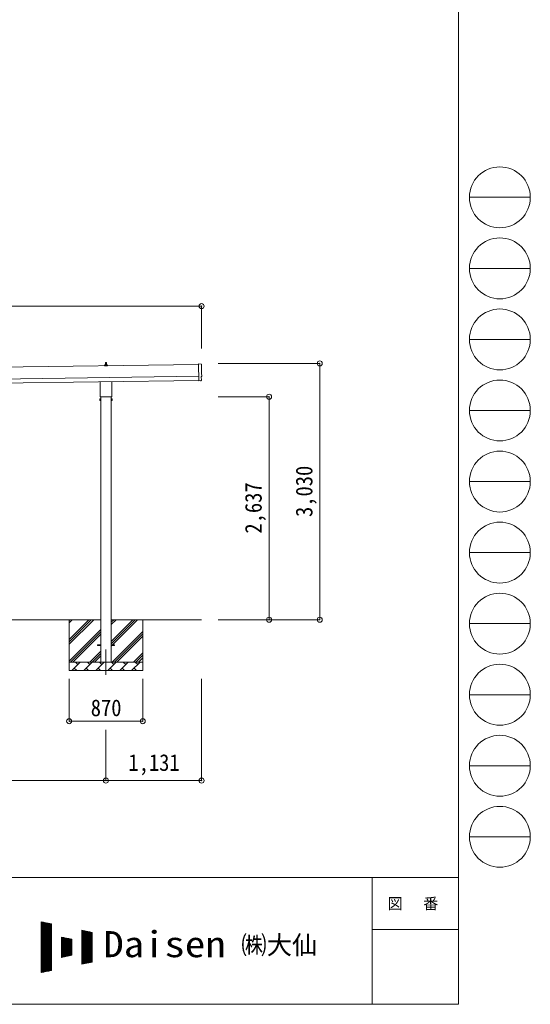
# Model space of a CAD drawing. Units: millimetres at full size, sheet at 1:60. Extents: x -16864 to 16864, y -11640 to 11640.
# Drawn here: x 10827 to 16864, y -11640 to 0 of the extents above; entities that cross this region are included whole.
import ezdxf
from ezdxf.enums import TextEntityAlignment as Align

# ---------------------------------------------------------------- set-up
doc = ezdxf.new("R2010")
doc.units = ezdxf.units.MM
doc.header["$LTSCALE"] = 60
doc.header["$PDMODE"] = 32
doc.header["$PDSIZE"] = 60
doc.linetypes.add('CHAIN1', pattern=[8, 5, -1, 1, -1])
for name, color, linetype, lineweight in [('0-1_Defpoints', 7, 'CHAIN1', 9), ('0-2_TEXT1', 4, 'Continuous', 9), ('0-3_SHAPE', 7, 'Continuous', 9), ('0-8_TABLE1', 6, 'Continuous', 9), ('F-0', 7, 'Continuous', 9)]:
    doc.layers.add(name, color=color, linetype=linetype, lineweight=lineweight)
doc.styles.add('ＭＳ ゴシック', font='')
doc.styles.get('ＭＳ ゴシック').set_extended_font_data('MS Gothic')

msp = doc.modelspace()

# ---------------------------------------------------------------- linework, layer by layer
at = {"layer": '0-1_Defpoints'}
msp.add_line((11847.05, -7443.97), (11847.05, -7792.97), dxfattribs=at)
at = {"layer": '0-2_TEXT1'}
for p, q in [((11841.36, -4077.57), (11842.09, -4054.05)), ((11843.09, -4053.07), (11851.64, -4053.07)), ((11852.64, -4054.05), (11853.36, -4077.57)), ((12942.67, -4069.69), (12945.51, -4268.52)), ((12974.34, -4070.89), (12942.67, -4069.69)), ((12942.74, -4074.77), (6932.12, -4160.64)), ((11829.11, -4093.07), (11829.11, -4085.36)), ((11865.61, -4093.07), (11829.11, -4093.07)), ((11829.49, -4084.57), (11865.23, -4084.57)), ((11829.88, -4084.39), (11836.6, -4082.76)), ((11836.98, -4082.57), (11857.74, -4082.57)), ((11837.36, -4081.79), (11837.36, -4077.57)), ((11838.36, -4077.57), (11856.36, -4077.57)), ((11857.36, -4081.79), (11857.36, -4077.57)), ((11864.85, -4084.39), (11858.13, -4082.76)), ((11865.61, -4093.07), (11865.61, -4085.36)), ((6934.12, -4300.62), (12944.74, -4214.76)), ((6934.83, -4350.62), (12945.45, -4264.75)), ((11778.75, -4447.06), (11778.75, -4281.42)), ((11915.35, -4279.47), (11915.35, -4447.06)), ((12963.72, -4267.36), (12945.51, -4268.52)), ((12964.39, -4267.98), (12963.72, -4267.36)), ((12965.14, -4268.24), (12972.05, -4267.78)), ((11773.05, -4485.33), (11773.81, -4484.02)), ((11773.05, -4485.33), (11773.05, -4502.33)), ((11773.05, -4502.33), (11773.81, -4503.65)), ((11780.05, -4488.93), (11773.81, -4488.93)), ((11780.05, -4498.74), (11773.81, -4498.74)), ((11780.05, -4503.65), (11773.81, -4503.65)), ((11777.05, -4455.83), (11777.05, -4450.33)), ((11914.99, -4459.33), (11779.12, -4459.33)), ((11782.55, -4503.03), (11780.05, -4503.03)), ((11784.55, -4459.33), (11784.55, -7593.97)), ((11909.55, -7593.97), (11909.55, -4459.33)), ((11911.55, -4503.03), (11914.05, -4503.03)), ((11914.05, -4488.93), (11920.3, -4488.93)), ((11914.05, -4498.74), (11920.3, -4498.74)), ((11914.05, -4503.65), (11920.3, -4503.65)), ((11917.05, -4450.33), (11917.05, -4455.83)), ((11921.05, -4485.33), (11920.3, -4484.02)), ((11921.05, -4502.33), (11920.3, -4503.65)), ((11921.05, -4485.33), (11921.05, -4502.33)), ((11747.05, -7389.47), (11784.55, -7389.47)), ((11747.05, -7398.47), (11747.05, -7389.47)), ((11747.05, -7389.47), (11784.55, -7389.47)), ((11747.05, -7398.47), (11747.05, -7389.47)), ((11747.05, -7398.47), (11784.55, -7398.47)), ((11747.05, -7398.47), (11784.55, -7398.47)), ((11909.55, -7389.47), (11947.05, -7389.47)), ((11909.55, -7389.47), (11947.05, -7389.47)), ((11909.55, -7398.47), (11947.05, -7398.47)), ((11909.55, -7398.47), (11947.05, -7398.47)), ((11947.05, -7398.47), (11947.05, -7389.47)), ((11947.05, -7398.47), (11947.05, -7389.47))]:
    msp.add_line(p, q, dxfattribs=at)
for points in [[(12974.85, -4264.75), (12974.17, -4217.72), (12974.78, -4217.72)], [(11780.05, -4503.65), (11780.05, -4484.02), (11773.81, -4484.02)], [(11780.05, -4503.03), (11780.05, -4484.63), (11782.55, -4484.63)], [(11914.05, -4503.03), (11914.05, -4484.63), (11911.55, -4484.63)], [(11914.05, -4503.65), (11914.05, -4484.02), (11920.3, -4484.02)]]:
    msp.add_lwpolyline(points, dxfattribs=at)
for points in [[(11782.55, -4504.33), (11782.55, -4483.33), (11784.55, -4483.33), (11784.55, -4504.33)], [(11911.55, -4504.33), (11911.55, -4483.33), (11909.55, -4483.33), (11909.55, -4504.33)]]:
    msp.add_lwpolyline(points, close=True, dxfattribs=at)
for centre, radius, start, end in [((11843.09, -4054.07), 1, 90, 178.60509), ((11851.64, -4054.07), 1, 1.39491, 90), ((11830.11, -4085.36), 1, 103.62699, 180), ((11836.36, -4081.79), 1, 283.62699, 0), ((11841.45, -4078.21), 4.13, 90, 171.17633), ((11838.36, -4078.57), 1, 90, 180), ((11850.7, -4077.57), 4.83, 133.60282, 180), ((11844.03, -4077.57), 4.83, 0, 46.39718), ((11853.28, -4078.21), 4.13, 8.82367, 90), ((11856.36, -4078.57), 1, 0, 90), ((11858.36, -4081.79), 1, 180, 256.37301), ((11864.61, -4085.36), 1, 0, 76.37301), ((12965.07, -4267.24), 1, 227.3164, 273.81435), ((11777.4, -4486.47), 4.34, 145.61575, 214.38425), ((11789.3, -4493.83), 16.24, 162.41205, 197.58795), ((11777.4, -4501.19), 4.34, 145.61575, 214.38425), ((11781.05, -4450.33), 4, 125.09963, 180), ((11781.05, -4455.83), 4, 180, 194.47751), ((11781.05, -4455.83), 4, 194.47751, 241.04498), ((11913.05, -4455.83), 4, 298.95502, 345.52249), ((11913.05, -4450.33), 4, 0, 54.90037), ((11913.05, -4455.83), 4, 345.52249, 0), ((11904.81, -4493.83), 16.24, 342.41205, 17.58795), ((11916.71, -4486.47), 4.34, 325.61575, 34.38425), ((11916.71, -4501.19), 4.34, 325.61575, 34.38425)]:
    msp.add_arc(centre, radius, start, end, dxfattribs=at)
for centre, major_axis, ratio, start_param, end_param in [((12974.14, -4073.88), (3, -0.04), 0.99863, 6.26838895, 7.80162176), ((17740.52, -4076.23), (-4762.89, -68.04), 0.99863, 6.26840604, 6.29770427), ((12971.84, -4264.78), (2.21, -2.04), 0.9974, 5.52523108, 7.04113953), ((12974.71, -4213.32), (4.41, -0.06), 0.99863, 4.71238898, 6.29767781)]:
    msp.add_ellipse(centre, major_axis=major_axis, ratio=ratio, start_param=start_param, end_param=end_param, dxfattribs=at)
at = {"layer": '0-3_SHAPE'}
for p, q in [((11784.55, -7093.97), (8709.55, -7093.97)), ((11412.05, -7093.97), (11412.05, -7693.97)), ((11412.05, -7327.46), (11645.54, -7093.97)), ((11412.05, -7355.74), (11673.82, -7093.97)), ((11412.05, -7384.03), (11702.11, -7093.97)), ((11412.05, -7101.18), (11419.26, -7093.97)), ((11412.05, -7129.47), (11447.55, -7093.97)), ((12975.05, -7093.97), (11909.55, -7093.97)), ((11909.55, -7122.8), (11938.38, -7093.97)), ((11909.55, -7151.08), (11966.66, -7093.97)), ((11909.55, -7405.64), (12221.22, -7093.97)), ((11909.55, -7349.07), (12164.65, -7093.97)), ((11909.55, -7377.36), (12192.94, -7093.97)), ((12282.05, -7093.97), (12282.05, -7693.97)), ((11412.05, -7582.02), (11784.55, -7209.52)), ((11428.38, -7593.97), (11784.55, -7237.8)), ((11456.66, -7593.97), (11784.55, -7266.08)), ((11919.21, -7593.97), (12282.05, -7231.13)), ((11947.5, -7593.97), (12282.05, -7259.42)), ((11975.78, -7593.97), (12282.05, -7287.7)), ((11654.65, -7593.97), (11784.55, -7464.07)), ((11682.94, -7593.97), (11784.55, -7492.36)), ((11711.22, -7593.97), (11784.55, -7520.64)), ((12173.77, -7593.97), (12282.05, -7485.69)), ((12202.05, -7593.97), (12282.05, -7513.97)), ((12230.34, -7593.97), (12282.05, -7542.26)), ((11412.05, -7593.97), (12282.05, -7593.97)), ((11443.5, -7693.97), (11543.5, -7593.97)), ((11472.05, -7665.42), (11500.61, -7693.97)), ((11514.95, -7622.53), (11486.39, -7593.97)), ((11584.92, -7693.97), (11684.92, -7593.97)), ((11613.48, -7665.42), (11642.03, -7693.97)), ((11656.37, -7622.53), (11627.82, -7593.97)), ((11726.34, -7693.97), (11826.34, -7593.97)), ((11754.9, -7665.42), (11783.45, -7693.97)), ((11797.79, -7622.53), (11769.24, -7593.97)), ((11867.77, -7693.97), (11967.77, -7593.97)), ((11896.32, -7665.42), (11924.87, -7693.97)), ((11939.21, -7622.53), (11910.66, -7593.97)), ((12009.19, -7693.97), (12109.19, -7593.97)), ((12037.74, -7665.42), (12066.29, -7693.97)), ((12080.63, -7622.53), (12052.08, -7593.97)), ((12150.61, -7693.97), (12250.61, -7593.97)), ((12179.16, -7665.42), (12207.72, -7693.97)), ((12222.05, -7622.53), (12193.5, -7593.97)), ((12282.05, -7693.97), (11412.05, -7693.97))]:
    msp.add_line(p, q, dxfattribs=at)
at = {"layer": '0-8_TABLE1'}
for p, q in [((12978.05, -3386.34), (1119.05, -3386.34)), ((12978.05, -3386.34), (12978.05, -3886.34)), ((14375.05, -4063.87), (13175.05, -4063.87)), ((14375.05, -7093.97), (14375.05, -4063.87)), ((13775.05, -4456.83), (13175.05, -4456.83)), ((13775.05, -4456.83), (13775.05, -7093.97)), ((14375.05, -7093.97), (13175.05, -7093.97)), ((11412.05, -8292.97), (11412.05, -7792.97)), ((12282.05, -8292.97), (12282.05, -7792.97)), ((12978.05, -8994.97), (12978.05, -7792.97)), ((11412.05, -8292.97), (12282.05, -8292.97)), ((11847.05, -8994.97), (11847.05, -8394.97)), ((11847.05, -8994.97), (8647.05, -8994.97)), ((12978.05, -8994.97), (11847.05, -8994.97))]:
    msp.add_line(p, q, dxfattribs=at)
for p in [(12978.05, -3386.34), (14375.05, -4063.87), (13775.05, -4456.83), (13775.05, -7093.97), (14375.05, -7093.97), (11412.05, -8292.97), (12282.05, -8292.97), (11847.05, -8994.97), (12978.05, -8994.97)]:
    msp.add_point(p, dxfattribs=at)
at = {"layer": 'F-0', "color": 5, "lineweight": 5}
for p, q in [((16015.88, 11640), (16015.88, -11640)), ((-16864.12, -10140), (16015.88, -10140)), ((14995.88, -10140), (14995.88, -11640)), ((14995.88, -10755), (16015.88, -10755)), ((-16864.12, -11640), (16015.88, -11640))]:
    msp.add_line(p, q, dxfattribs=at)
at = {"layer": 'F-0', "color": 4}
for p, q in [((16144.11, -2100), (16864.12, -2100)), ((16144.11, -2940), (16864.12, -2940)), ((16144.11, -3780), (16864.12, -3780)), ((16144.11, -4620), (16864.12, -4620)), ((16144.11, -5460), (16864.12, -5460)), ((16144.11, -6300), (16864.12, -6300)), ((16144.11, -7140), (16864.12, -7140)), ((16144.11, -7980), (16864.12, -7980)), ((16144.11, -8820), (16864.12, -8820)), ((16144.11, -9660), (16864.12, -9660))]:
    msp.add_line(p, q, dxfattribs=at)
at = {"layer": 'F-0'}
for p, q in [((11082.29, -10665.2), (11202.29, -10690.2)), ((11082.29, -10665.2), (11082.29, -11265.2)), ((11082.29, -10670.85), (11109.39, -10670.85)), ((11082.29, -10676.85), (11138.19, -10676.85)), ((11082.29, -10682.85), (11166.99, -10682.85)), ((11082.29, -10688.85), (11195.79, -10688.85)), ((11082.29, -10694.85), (11202.29, -10694.85)), ((11082.29, -10700.85), (11202.29, -10700.85)), ((11082.29, -10706.85), (11202.29, -10706.85)), ((11085.85, -11264.46), (11085.85, -10665.94)), ((11091.85, -11263.21), (11091.85, -10667.19)), ((11097.85, -11261.96), (11097.85, -10668.44)), ((11103.85, -11260.71), (11103.85, -10669.69)), ((11109.85, -11259.46), (11109.85, -10670.94)), ((11115.85, -11258.21), (11115.85, -10672.19)), ((11121.85, -11256.96), (11121.85, -10673.44)), ((11127.85, -11255.71), (11127.85, -10674.69)), ((11133.85, -11254.46), (11133.85, -10675.94)), ((11139.85, -11253.21), (11139.85, -10677.19)), ((11145.85, -11251.96), (11145.85, -10678.44)), ((11151.85, -11250.71), (11151.85, -10679.69)), ((11157.85, -11249.46), (11157.85, -10680.94)), ((11163.85, -11248.21), (11163.85, -10682.19)), ((11169.85, -11246.96), (11169.85, -10683.44)), ((11175.85, -11245.71), (11175.85, -10684.69)), ((11181.85, -11244.46), (11181.85, -10685.94)), ((11187.85, -11243.21), (11187.85, -10687.19)), ((11193.85, -11241.96), (11193.85, -10688.44)), ((11199.85, -11240.71), (11199.85, -10689.69)), ((11202.29, -10690.2), (11202.29, -11240.2)), ((11082.29, -10712.85), (11202.29, -10712.85)), ((11082.29, -10718.85), (11202.29, -10718.85)), ((11082.29, -10724.85), (11202.29, -10724.85)), ((11082.29, -10730.85), (11202.29, -10730.85)), ((11082.29, -10736.85), (11202.29, -10736.85)), ((11082.29, -10742.85), (11202.29, -10742.85)), ((11082.29, -10748.85), (11202.29, -10748.85)), ((11082.29, -10754.85), (11202.29, -10754.85)), ((11082.29, -10760.85), (11202.29, -10760.85)), ((11082.29, -10766.85), (11202.29, -10766.85)), ((11082.29, -10772.85), (11202.29, -10772.85)), ((11082.29, -10778.85), (11202.29, -10778.85)), ((11082.29, -10784.85), (11202.29, -10784.85)), ((11082.29, -10790.85), (11202.29, -10790.85)), ((11082.29, -10796.85), (11202.29, -10796.85)), ((11082.29, -10802.85), (11202.29, -10802.85)), ((11082.29, -10808.85), (11202.29, -10808.85)), ((11082.29, -10814.85), (11202.29, -10814.85)), ((11082.29, -10820.85), (11202.29, -10820.85)), ((11562.29, -10765.2), (11682.29, -10790.2)), ((11562.29, -10765.2), (11562.29, -11165.2)), ((11562.29, -10766.85), (11570.19, -10766.85)), ((11562.29, -10772.85), (11598.99, -10772.85)), ((11562.29, -10778.85), (11627.79, -10778.85)), ((11562.29, -10784.85), (11656.59, -10784.85)), ((11562.29, -10790.85), (11682.29, -10790.85)), ((11562.29, -10796.85), (11682.29, -10796.85)), ((11562.29, -10802.85), (11682.29, -10802.85)), ((11562.29, -10808.85), (11682.29, -10808.85)), ((11562.29, -10814.85), (11682.29, -10814.85)), ((11562.29, -10820.85), (11682.29, -10820.85)), ((11565.85, -11164.46), (11565.85, -10765.94)), ((11571.85, -11163.21), (11571.85, -10767.19)), ((11577.85, -11161.96), (11577.85, -10768.44)), ((11583.85, -11160.71), (11583.85, -10769.69)), ((11589.85, -11159.46), (11589.85, -10770.94)), ((11595.85, -11158.21), (11595.85, -10772.19)), ((11601.85, -11156.96), (11601.85, -10773.44)), ((11607.85, -11155.71), (11607.85, -10774.69)), ((11613.85, -11154.46), (11613.85, -10775.94)), ((11619.85, -11153.21), (11619.85, -10777.19)), ((11625.85, -11151.96), (11625.85, -10778.44)), ((11631.85, -11150.71), (11631.85, -10779.69)), ((11637.85, -11149.46), (11637.85, -10780.94)), ((11643.85, -11148.21), (11643.85, -10782.19)), ((11649.85, -11146.96), (11649.85, -10783.44)), ((11655.85, -11145.71), (11655.85, -10784.69)), ((11661.85, -11144.46), (11661.85, -10785.94)), ((11667.85, -11143.21), (11667.85, -10787.19)), ((11673.85, -11141.96), (11673.85, -10788.44)), ((11679.85, -11140.71), (11679.85, -10789.69)), ((11682.29, -10790.2), (11682.29, -11140.2)), ((11082.29, -10826.85), (11202.29, -10826.85)), ((11082.29, -10832.85), (11202.29, -10832.85)), ((11082.29, -10838.85), (11202.29, -10838.85)), ((11082.29, -10844.85), (11202.29, -10844.85)), ((11082.29, -10850.85), (11202.29, -10850.85)), ((11082.29, -10856.85), (11202.29, -10856.85)), ((11082.29, -10862.85), (11202.29, -10862.85)), ((11082.29, -10868.85), (11202.29, -10868.85)), ((11082.29, -10874.85), (11202.29, -10874.85)), ((11082.29, -10880.85), (11202.29, -10880.85)), ((11082.29, -10886.85), (11202.29, -10886.85)), ((11082.29, -10892.85), (11202.29, -10892.85)), ((11082.29, -10898.85), (11202.29, -10898.85)), ((11082.29, -10904.85), (11202.29, -10904.85)), ((11082.29, -10910.85), (11202.29, -10910.85)), ((11082.29, -10916.85), (11202.29, -10916.85)), ((11082.29, -10922.85), (11202.29, -10922.85)), ((11082.29, -10928.85), (11202.29, -10928.85)), ((11082.29, -10934.85), (11202.29, -10934.85)), ((11082.29, -10940.85), (11202.29, -10940.85)), ((11322.29, -10845.2), (11442.29, -10870.2)), ((11322.29, -10845.2), (11322.29, -11085.2)), ((11322.29, -10850.85), (11349.39, -10850.85)), ((11322.29, -10856.85), (11378.19, -10856.85)), ((11322.29, -10862.85), (11406.99, -10862.85)), ((11322.29, -10868.85), (11435.79, -10868.85)), ((11322.29, -10874.85), (11442.29, -10874.85)), ((11322.29, -10880.85), (11442.29, -10880.85)), ((11322.29, -10886.85), (11442.29, -10886.85)), ((11322.29, -10892.85), (11442.29, -10892.85)), ((11322.29, -10898.85), (11442.29, -10898.85)), ((11322.29, -10904.85), (11442.29, -10904.85)), ((11322.29, -10910.85), (11442.29, -10910.85)), ((11322.29, -10916.85), (11442.29, -10916.85)), ((11322.29, -10922.85), (11442.29, -10922.85)), ((11322.29, -10928.85), (11442.29, -10928.85)), ((11322.29, -10934.85), (11442.29, -10934.85)), ((11322.29, -10940.85), (11442.29, -10940.85)), ((11325.85, -11084.46), (11325.85, -10845.94)), ((11331.85, -11083.21), (11331.85, -10847.19)), ((11337.85, -11081.96), (11337.85, -10848.44)), ((11343.85, -11080.71), (11343.85, -10849.69)), ((11349.85, -11079.46), (11349.85, -10850.94)), ((11355.85, -11078.21), (11355.85, -10852.19)), ((11361.85, -11076.96), (11361.85, -10853.44)), ((11367.85, -11075.71), (11367.85, -10854.69)), ((11373.85, -11074.46), (11373.85, -10855.94)), ((11379.85, -11073.21), (11379.85, -10857.19)), ((11385.85, -11071.96), (11385.85, -10858.44)), ((11391.85, -11070.71), (11391.85, -10859.69)), ((11397.85, -11069.46), (11397.85, -10860.94)), ((11403.85, -11068.21), (11403.85, -10862.19)), ((11409.85, -11066.96), (11409.85, -10863.44)), ((11415.85, -11065.71), (11415.85, -10864.69)), ((11421.85, -11064.46), (11421.85, -10865.94)), ((11427.85, -11063.21), (11427.85, -10867.19)), ((11433.85, -11061.96), (11433.85, -10868.44)), ((11439.85, -11060.71), (11439.85, -10869.69)), ((11442.29, -10870.2), (11442.29, -11060.2)), ((11562.29, -10826.85), (11682.29, -10826.85)), ((11562.29, -10832.85), (11682.29, -10832.85)), ((11562.29, -10838.85), (11682.29, -10838.85)), ((11562.29, -10844.85), (11682.29, -10844.85)), ((11562.29, -10850.85), (11682.29, -10850.85)), ((11562.29, -10856.85), (11682.29, -10856.85)), ((11562.29, -10862.85), (11682.29, -10862.85)), ((11562.29, -10868.85), (11682.29, -10868.85)), ((11562.29, -10874.85), (11682.29, -10874.85)), ((11562.29, -10880.85), (11682.29, -10880.85)), ((11562.29, -10886.85), (11682.29, -10886.85)), ((11562.29, -10892.85), (11682.29, -10892.85)), ((11562.29, -10898.85), (11682.29, -10898.85)), ((11562.29, -10904.85), (11682.29, -10904.85)), ((11562.29, -10910.85), (11682.29, -10910.85)), ((11562.29, -10916.85), (11682.29, -10916.85)), ((11562.29, -10922.85), (11682.29, -10922.85)), ((11562.29, -10928.85), (11682.29, -10928.85)), ((11562.29, -10934.85), (11682.29, -10934.85)), ((11562.29, -10940.85), (11682.29, -10940.85)), ((11082.29, -10946.85), (11202.29, -10946.85)), ((11082.29, -10952.85), (11202.29, -10952.85)), ((11082.29, -10958.85), (11202.29, -10958.85)), ((11082.29, -10964.85), (11202.29, -10964.85)), ((11082.29, -10970.85), (11202.29, -10970.85)), ((11082.29, -10976.85), (11202.29, -10976.85)), ((11082.29, -10982.85), (11202.29, -10982.85)), ((11082.29, -10988.85), (11202.29, -10988.85)), ((11082.29, -10994.85), (11202.29, -10994.85)), ((11082.29, -11000.85), (11202.29, -11000.85)), ((11082.29, -11006.85), (11202.29, -11006.85)), ((11082.29, -11012.85), (11202.29, -11012.85)), ((11082.29, -11018.85), (11202.29, -11018.85)), ((11082.29, -11024.85), (11202.29, -11024.85)), ((11082.29, -11030.85), (11202.29, -11030.85)), ((11082.29, -11036.85), (11202.29, -11036.85)), ((11082.29, -11042.85), (11202.29, -11042.85)), ((11082.29, -11048.85), (11202.29, -11048.85)), ((11082.29, -11054.85), (11202.29, -11054.85)), ((11322.29, -10946.85), (11442.29, -10946.85)), ((11322.29, -10952.85), (11442.29, -10952.85)), ((11322.29, -10958.85), (11442.29, -10958.85)), ((11322.29, -10964.85), (11442.29, -10964.85)), ((11322.29, -10970.85), (11442.29, -10970.85)), ((11322.29, -10976.85), (11442.29, -10976.85)), ((11322.29, -10982.85), (11442.29, -10982.85)), ((11322.29, -10988.85), (11442.29, -10988.85)), ((11322.29, -10994.85), (11442.29, -10994.85)), ((11322.29, -11000.85), (11442.29, -11000.85)), ((11322.29, -11006.85), (11442.29, -11006.85)), ((11322.29, -11012.85), (11442.29, -11012.85)), ((11322.29, -11018.85), (11442.29, -11018.85)), ((11322.29, -11024.85), (11442.29, -11024.85)), ((11322.29, -11030.85), (11442.29, -11030.85)), ((11322.29, -11036.85), (11442.29, -11036.85)), ((11322.29, -11042.85), (11442.29, -11042.85)), ((11322.29, -11048.85), (11442.29, -11048.85)), ((11322.29, -11054.85), (11442.29, -11054.85)), ((11562.29, -10946.85), (11682.29, -10946.85)), ((11562.29, -10952.85), (11682.29, -10952.85)), ((11562.29, -10958.85), (11682.29, -10958.85)), ((11562.29, -10964.85), (11682.29, -10964.85)), ((11562.29, -10970.85), (11682.29, -10970.85)), ((11562.29, -10976.85), (11682.29, -10976.85)), ((11562.29, -10982.85), (11682.29, -10982.85)), ((11562.29, -10988.85), (11682.29, -10988.85)), ((11562.29, -10994.85), (11682.29, -10994.85)), ((11562.29, -11000.85), (11682.29, -11000.85)), ((11562.29, -11006.85), (11682.29, -11006.85)), ((11562.29, -11012.85), (11682.29, -11012.85)), ((11562.29, -11018.85), (11682.29, -11018.85)), ((11562.29, -11024.85), (11682.29, -11024.85)), ((11562.29, -11030.85), (11682.29, -11030.85)), ((11562.29, -11036.85), (11682.29, -11036.85)), ((11562.29, -11042.85), (11682.29, -11042.85)), ((11562.29, -11048.85), (11682.29, -11048.85)), ((11562.29, -11054.85), (11682.29, -11054.85)), ((11082.29, -11060.85), (11202.29, -11060.85)), ((11082.29, -11066.85), (11202.29, -11066.85)), ((11082.29, -11072.85), (11202.29, -11072.85)), ((11082.29, -11078.85), (11202.29, -11078.85)), ((11082.29, -11084.85), (11202.29, -11084.85)), ((11082.29, -11090.85), (11202.29, -11090.85)), ((11082.29, -11096.85), (11202.29, -11096.85)), ((11082.29, -11102.85), (11202.29, -11102.85)), ((11082.29, -11108.85), (11202.29, -11108.85)), ((11082.29, -11114.85), (11202.29, -11114.85)), ((11082.29, -11120.85), (11202.29, -11120.85)), ((11082.29, -11126.85), (11202.29, -11126.85)), ((11082.29, -11132.85), (11202.29, -11132.85)), ((11082.29, -11138.85), (11202.29, -11138.85)), ((11082.29, -11144.85), (11202.29, -11144.85)), ((11082.29, -11150.85), (11202.29, -11150.85)), ((11082.29, -11156.85), (11202.29, -11156.85)), ((11082.29, -11162.85), (11202.29, -11162.85)), ((11082.29, -11168.85), (11202.29, -11168.85)), ((11322.29, -11085.2), (11442.29, -11060.2)), ((11322.29, -11060.85), (11439.19, -11060.85)), ((11322.29, -11066.85), (11410.39, -11066.85)), ((11322.29, -11072.85), (11381.59, -11072.85)), ((11322.29, -11078.85), (11352.79, -11078.85)), ((11322.29, -11084.85), (11323.99, -11084.85)), ((11562.29, -11060.85), (11682.29, -11060.85)), ((11562.29, -11066.85), (11682.29, -11066.85)), ((11562.29, -11072.85), (11682.29, -11072.85)), ((11562.29, -11078.85), (11682.29, -11078.85)), ((11562.29, -11084.85), (11682.29, -11084.85)), ((11562.29, -11090.85), (11682.29, -11090.85)), ((11562.29, -11096.85), (11682.29, -11096.85)), ((11562.29, -11102.85), (11682.29, -11102.85)), ((11562.29, -11108.85), (11682.29, -11108.85)), ((11562.29, -11114.85), (11682.29, -11114.85)), ((11562.29, -11120.85), (11682.29, -11120.85)), ((11562.29, -11126.85), (11682.29, -11126.85)), ((11562.29, -11132.85), (11682.29, -11132.85)), ((11562.29, -11138.85), (11682.29, -11138.85)), ((11682.29, -11140.2), (11562.29, -11165.2)), ((11562.29, -11144.85), (11659.99, -11144.85)), ((11562.29, -11150.85), (11631.19, -11150.85)), ((11562.29, -11156.85), (11602.39, -11156.85)), ((11562.29, -11162.85), (11573.59, -11162.85)), ((11082.29, -11174.85), (11202.29, -11174.85)), ((11082.29, -11180.85), (11202.29, -11180.85)), ((11082.29, -11186.85), (11202.29, -11186.85)), ((11082.29, -11192.85), (11202.29, -11192.85)), ((11082.29, -11198.85), (11202.29, -11198.85)), ((11082.29, -11204.85), (11202.29, -11204.85)), ((11082.29, -11210.85), (11202.29, -11210.85)), ((11082.29, -11216.85), (11202.29, -11216.85)), ((11082.29, -11222.85), (11202.29, -11222.85)), ((11082.29, -11228.85), (11202.29, -11228.85)), ((11082.29, -11234.85), (11202.29, -11234.85)), ((11202.29, -11240.2), (11082.29, -11265.2)), ((11082.29, -11240.85), (11199.19, -11240.85)), ((11082.29, -11246.85), (11170.39, -11246.85)), ((11082.29, -11252.85), (11141.59, -11252.85)), ((11082.29, -11258.85), (11112.79, -11258.85)), ((11082.29, -11264.85), (11083.99, -11264.85))]:
    msp.add_line(p, q, dxfattribs=at)
at = {"layer": 'F-0', "color": 4}
for centre in [(16504.11, -2100), (16504.11, -2940), (16504.11, -3780), (16504.11, -4620), (16504.11, -5460), (16504.11, -6300), (16504.11, -7140), (16504.11, -7980), (16504.11, -8820), (16504.11, -9660)]:
    msp.add_circle(centre, 360, dxfattribs=at)

# ---------------------------------------------------------------- texts
at = {"layer": '0-8_TABLE1', "color": 7, "style": 'ＭＳ ゴシック', "width": 0.9}
for s, p in [('3,030', (14347.55, -5878.92)), ('2,637', (13747.55, -6075.4))]:
    msp.add_text(s, height=197.9, rotation=90, dxfattribs=at).set_placement(p, align=Align.BOTTOM_LEFT)
for s, p in [('870', (11667.05, -8292.97)), ('1,131', (12112.55, -8939.97))]:
    msp.add_text(s, height=197.9, dxfattribs=at).set_placement(p, align=Align.BOTTOM_LEFT)
at = {"layer": 'F-0', "style": 'ＭＳ ゴシック', "width": 1.15}
msp.add_text('Daisen', height=307.9, dxfattribs=at).set_placement((11816.02, -11175.2), align=Align.BOTTOM_LEFT)
at = {"layer": 'F-0', "style": 'ＭＳ ゴシック'}
msp.add_text('㈱大仙\u3000', height=219.9, dxfattribs=at).set_placement((13446.81, -11115.2), align=Align.BOTTOM_LEFT)
at = {"layer": 'F-0', "insert": (15175.88, -10530), "char_height": 132, "attachment_point": 7, "style": 'ＭＳ ゴシック'}
msp.add_mtext('\\T1.17;図\u3000番', dxfattribs=at)

doc.saveas('drawing.dxf')
